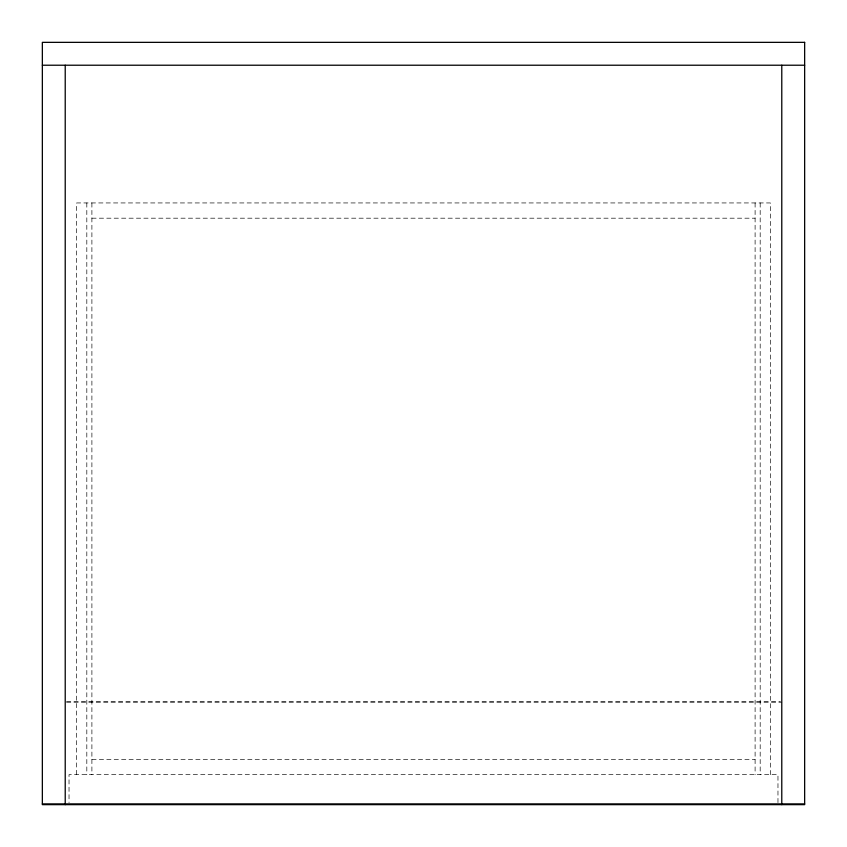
<?xml version="1.0" encoding="UTF-8"?>
<svg xmlns="http://www.w3.org/2000/svg" width="847" height="847" viewBox="0 0 847 847"><rect width="100%" height="100%" fill="white"/><g stroke="black" fill="none" stroke-linecap="round" stroke-linejoin="round"><path stroke-width="0.64" stroke-dasharray="4.24 3.18" d="M91.9 218.187L755.101 218.187M66.542 701.485L780.458 701.485M66.542 702.248L781.781 702.248M91.9 759.42L755.101 759.42M777.97 802.617L777.97 774.666L69.031 774.666L69.031 802.617M770.347 774.666L770.347 202.941L76.654 202.941L76.654 774.666M760.183 202.941L760.183 774.666M755.101 202.941L755.101 774.666M91.9 202.941L91.9 774.666M86.818 202.941L86.818 774.666"/><path stroke-width="1.27" d="M42.35 65.219L804.65 65.219M42.35 803.888L804.65 803.888M781.781 65.219L781.781 804.65M65.219 65.219L65.219 804.65M804.65 42.35L42.35 42.35L42.35 804.65L804.65 804.65L804.65 42.35"/></g></svg>
